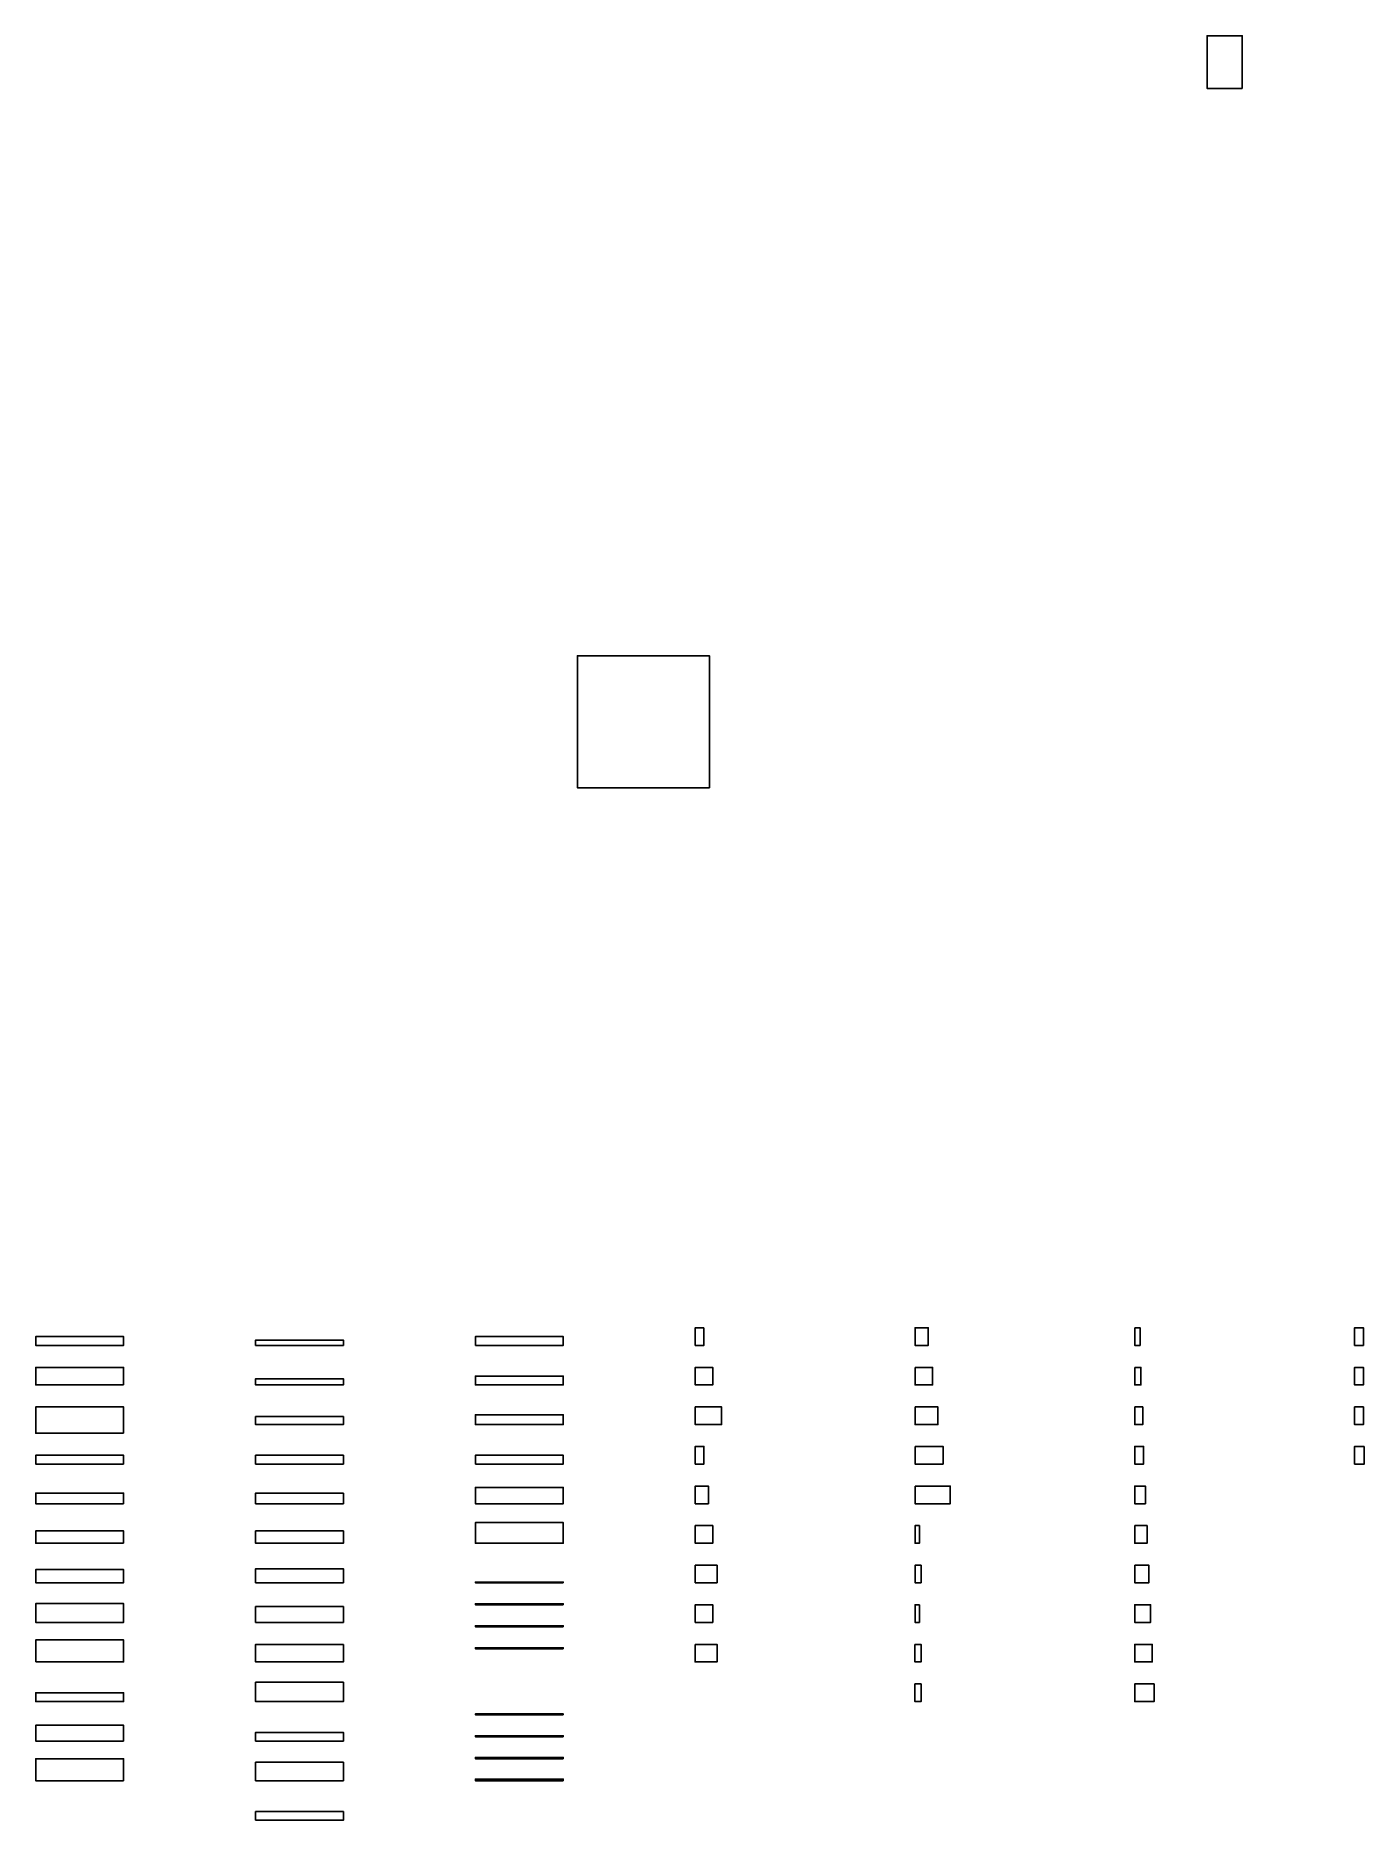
# Model space of a CAD drawing. Header units: metres. Extents: x 177 to 479, y -464 to -58.
import ezdxf

# ---------------------------------------------------------------- set-up
doc = ezdxf.new("R2010")
doc.units = ezdxf.units.M

msp = doc.modelspace()

# ---------------------------------------------------------------- linework, layer by layer
for p, q in [((443.43, -58.04), (451.43, -58.04)), ((443.43, -70.04), (443.43, -58.04)), ((451.43, -58.04), (451.43, -70.04)), ((451.43, -70.04), (443.43, -70.04)), ((328.99, -351.84), (326.99, -351.84)), ((326.99, -351.84), (326.99, -355.84)), ((328.99, -351.84), (328.99, -355.84)), ((379.99, -351.84), (376.99, -351.84)), ((376.99, -351.84), (376.99, -355.84)), ((379.99, -351.84), (379.99, -355.84)), ((428.19, -351.84), (426.99, -351.84)), ((426.99, -351.84), (426.99, -355.84)), ((428.19, -351.84), (428.19, -355.84)), ((478.99, -351.84), (476.99, -351.84)), ((476.99, -351.84), (476.99, -355.84)), ((478.99, -351.84), (478.99, -355.84)), ((176.99, -353.84), (196.99, -353.84)), ((176.99, -355.84), (176.99, -353.84)), ((196.99, -355.84), (176.99, -355.84)), ((196.99, -353.84), (196.99, -355.84)), ((226.99, -354.64), (246.99, -354.64)), ((226.99, -355.84), (226.99, -354.64)), ((246.99, -355.84), (226.99, -355.84)), ((246.99, -354.64), (246.99, -355.84)), ((276.99, -353.84), (296.99, -353.84)), ((276.99, -355.84), (276.99, -353.84)), ((296.99, -355.84), (276.99, -355.84)), ((296.99, -353.84), (296.99, -355.84)), ((326.99, -355.84), (328.99, -355.84)), ((376.99, -355.84), (379.99, -355.84)), ((426.99, -355.84), (428.19, -355.84)), ((476.99, -355.84), (478.99, -355.84)), ((176.99, -360.84), (196.99, -360.84)), ((176.99, -364.84), (176.99, -360.84)), ((196.99, -360.84), (196.99, -364.84)), ((326.99, -360.84), (330.99, -360.84)), ((326.99, -364.84), (326.99, -360.84)), ((330.99, -364.84), (330.99, -360.84)), ((376.99, -360.84), (380.99, -360.84)), ((376.99, -364.84), (376.99, -360.84)), ((380.99, -364.84), (380.99, -360.84)), ((426.99, -360.84), (428.39, -360.84)), ((426.99, -364.84), (426.99, -360.84)), ((428.39, -364.84), (428.39, -360.84)), ((476.99, -360.84), (478.99, -360.84)), ((476.99, -364.84), (476.99, -360.84)), ((478.99, -364.84), (478.99, -360.84)), ((196.99, -364.84), (176.99, -364.84)), ((226.99, -363.44), (246.99, -363.44)), ((226.99, -364.84), (226.99, -363.44)), ((246.99, -364.84), (226.99, -364.84)), ((246.99, -363.44), (246.99, -364.84)), ((276.99, -362.84), (296.99, -362.84)), ((276.99, -364.84), (276.99, -362.84)), ((296.99, -364.84), (276.99, -364.84)), ((296.99, -362.84), (296.99, -364.84)), ((330.99, -364.84), (326.99, -364.84)), ((380.99, -364.84), (376.99, -364.84)), ((428.39, -364.84), (426.99, -364.84)), ((478.99, -364.84), (476.99, -364.84)), ((176.99, -369.84), (196.99, -369.84)), ((176.99, -375.84), (176.99, -369.84)), ((196.99, -369.84), (196.99, -375.84)), ((226.99, -372.04), (246.99, -372.04)), ((226.99, -373.84), (226.99, -372.04)), ((246.99, -372.04), (246.99, -373.84)), ((276.99, -371.64), (296.99, -371.64)), ((276.99, -373.84), (276.99, -371.64)), ((296.99, -371.64), (296.99, -373.84)), ((326.99, -369.84), (332.99, -369.84)), ((326.99, -373.84), (326.99, -369.84)), ((332.99, -373.84), (332.99, -369.84)), ((376.99, -369.84), (382.19, -369.84)), ((376.99, -373.84), (376.99, -369.84)), ((382.19, -373.84), (382.19, -369.84)), ((426.99, -369.84), (428.79, -369.84)), ((426.99, -373.84), (426.99, -369.84)), ((428.79, -373.84), (428.79, -369.84)), ((476.99, -369.84), (478.99, -369.84)), ((476.99, -373.84), (476.99, -369.84)), ((478.99, -373.84), (478.99, -369.84)), ((196.99, -375.84), (176.99, -375.84)), ((246.99, -373.84), (226.99, -373.84)), ((296.99, -373.84), (276.99, -373.84)), ((332.99, -373.84), (326.99, -373.84)), ((382.19, -373.84), (376.99, -373.84)), ((428.79, -373.84), (426.99, -373.84)), ((478.99, -373.84), (476.99, -373.84)), ((176.99, -380.84), (196.99, -380.84)), ((176.99, -382.84), (176.99, -380.84)), ((196.99, -380.84), (196.99, -382.84)), ((226.99, -380.84), (246.99, -380.84)), ((226.99, -382.84), (226.99, -380.84)), ((246.99, -380.84), (246.99, -382.84)), ((276.99, -380.84), (296.99, -380.84)), ((276.99, -382.84), (276.99, -380.84)), ((296.99, -380.84), (296.99, -382.84)), ((326.99, -378.84), (328.99, -378.84)), ((326.99, -382.84), (326.99, -378.84)), ((328.99, -382.84), (328.99, -378.84)), ((376.99, -378.84), (383.39, -378.84)), ((376.99, -382.84), (376.99, -378.84)), ((383.39, -382.84), (383.39, -378.84)), ((426.99, -378.84), (428.99, -378.84)), ((426.99, -382.84), (426.99, -378.84)), ((428.99, -382.84), (428.99, -378.84)), ((476.99, -378.84), (479.19, -378.84)), ((476.99, -382.84), (476.99, -378.84)), ((479.19, -382.84), (479.19, -378.84)), ((196.99, -382.84), (176.99, -382.84)), ((246.99, -382.84), (226.99, -382.84)), ((296.99, -382.84), (276.99, -382.84)), ((328.99, -382.84), (326.99, -382.84)), ((383.39, -382.84), (376.99, -382.84)), ((428.99, -382.84), (426.99, -382.84)), ((479.19, -382.84), (476.99, -382.84)), ((176.99, -389.44), (196.99, -389.44)), ((176.99, -391.84), (176.99, -389.44)), ((196.99, -389.44), (196.99, -391.84)), ((226.99, -389.44), (246.99, -389.44)), ((226.99, -391.84), (226.99, -389.44)), ((246.99, -389.44), (246.99, -391.84)), ((276.99, -388.16), (296.99, -388.16)), ((276.99, -391.84), (276.99, -388.16)), ((296.99, -388.16), (296.99, -391.84)), ((326.99, -387.84), (329.99, -387.84)), ((326.99, -391.84), (326.99, -387.84)), ((329.99, -391.84), (329.99, -387.84)), ((376.99, -387.84), (384.99, -387.84)), ((376.99, -391.84), (376.99, -387.84)), ((384.99, -391.84), (384.99, -387.84)), ((426.99, -387.84), (429.39, -387.84)), ((426.99, -391.84), (426.99, -387.84)), ((429.39, -391.84), (429.39, -387.84)), ((196.99, -391.84), (176.99, -391.84)), ((246.99, -391.84), (226.99, -391.84)), ((296.99, -391.84), (276.99, -391.84)), ((329.99, -391.84), (326.99, -391.84)), ((384.99, -391.84), (376.99, -391.84)), ((429.39, -391.84), (426.99, -391.84)), ((276.99, -396.14), (296.99, -396.14)), ((276.99, -400.84), (276.99, -396.14)), ((296.99, -396.14), (296.99, -400.84)), ((330.99, -396.84), (326.99, -396.84)), ((326.99, -396.84), (326.99, -400.84)), ((330.99, -396.84), (330.99, -400.84)), ((377.99, -396.84), (376.99, -396.84)), ((376.99, -396.84), (376.99, -400.84)), ((377.99, -396.84), (377.99, -400.84)), ((429.79, -396.84), (426.99, -396.84)), ((426.99, -396.84), (426.99, -400.84)), ((429.79, -396.84), (429.79, -400.84)), ((176.99, -398.04), (196.99, -398.04)), ((176.99, -400.84), (176.99, -398.04)), ((196.99, -400.84), (176.99, -400.84)), ((196.99, -398.04), (196.99, -400.84)), ((226.99, -398.04), (246.99, -398.04)), ((226.99, -400.84), (226.99, -398.04)), ((246.99, -400.84), (226.99, -400.84)), ((246.99, -398.04), (246.99, -400.84)), ((296.99, -400.84), (276.99, -400.84)), ((326.99, -400.84), (330.99, -400.84)), ((376.99, -400.84), (377.99, -400.84)), ((426.99, -400.84), (429.79, -400.84)), ((176.99, -406.84), (196.99, -406.84)), ((176.99, -409.84), (176.99, -406.84)), ((196.99, -409.84), (176.99, -409.84)), ((196.99, -406.84), (196.99, -409.84)), ((226.99, -406.64), (246.99, -406.64)), ((226.99, -409.84), (226.99, -406.64)), ((246.99, -409.84), (226.99, -409.84)), ((246.99, -406.64), (246.99, -409.84)), ((276.99, -409.66), (296.99, -409.66)), ((276.99, -409.84), (276.99, -409.66)), ((296.99, -409.84), (276.99, -409.84)), ((296.99, -409.66), (296.99, -409.84)), ((326.99, -405.84), (331.99, -405.84)), ((326.99, -409.84), (326.99, -405.84)), ((331.99, -409.84), (326.99, -409.84)), ((331.99, -409.84), (331.99, -405.84)), ((376.99, -405.84), (378.39, -405.84)), ((376.99, -409.84), (376.99, -405.84)), ((378.39, -409.84), (376.99, -409.84)), ((378.39, -409.84), (378.39, -405.84)), ((426.99, -405.84), (430.19, -405.84)), ((426.99, -409.84), (426.99, -405.84)), ((430.19, -409.84), (426.99, -409.84)), ((430.19, -409.84), (430.19, -405.84)), ((176.99, -414.56), (196.99, -414.56)), ((176.99, -418.84), (176.99, -414.56)), ((196.99, -414.56), (196.99, -418.84)), ((226.99, -415.24), (246.99, -415.24)), ((226.99, -418.84), (226.99, -415.24)), ((246.99, -415.24), (246.99, -418.84)), ((276.99, -414.6), (296.99, -414.6)), ((276.99, -414.84), (276.99, -414.6)), ((296.99, -414.84), (276.99, -414.84)), ((296.99, -414.6), (296.99, -414.84)), ((326.99, -418.84), (326.99, -414.84)), ((326.99, -414.84), (330.99, -414.84)), ((330.99, -418.84), (330.99, -414.84)), ((376.99, -418.84), (376.99, -414.84)), ((376.99, -414.84), (377.99, -414.84)), ((377.99, -418.84), (377.99, -414.84)), ((426.99, -418.84), (426.99, -414.84)), ((426.99, -414.84), (430.59, -414.84)), ((430.59, -418.84), (430.59, -414.84)), ((196.99, -418.84), (176.99, -418.84)), ((246.99, -418.84), (226.99, -418.84)), ((276.99, -419.59), (296.99, -419.59)), ((276.99, -419.84), (276.99, -419.59)), ((296.99, -419.84), (276.99, -419.84)), ((296.99, -419.59), (296.99, -419.84)), ((330.99, -418.84), (326.99, -418.84)), ((377.99, -418.84), (376.99, -418.84)), ((430.59, -418.84), (426.99, -418.84)), ((176.99, -422.84), (196.99, -422.84)), ((176.99, -427.84), (176.99, -422.84)), ((196.99, -422.84), (196.99, -427.84)), ((226.99, -423.84), (246.99, -423.84)), ((226.99, -427.84), (226.99, -423.84)), ((246.99, -423.84), (246.99, -427.84)), ((276.99, -424.59), (296.99, -424.59)), ((276.99, -424.84), (276.99, -424.59)), ((296.99, -424.84), (276.99, -424.84)), ((296.99, -424.59), (296.99, -424.84)), ((326.97, -423.84), (331.97, -423.84)), ((326.97, -427.84), (326.97, -423.84)), ((331.97, -427.84), (331.97, -423.84)), ((376.97, -423.84), (378.37, -423.84)), ((376.97, -427.84), (376.97, -423.84)), ((378.37, -427.84), (378.37, -423.84)), ((426.97, -423.84), (430.97, -423.84)), ((426.97, -427.84), (426.97, -423.84)), ((430.97, -427.84), (430.97, -423.84)), ((196.99, -427.84), (176.99, -427.84)), ((246.99, -427.84), (226.99, -427.84)), ((331.97, -427.84), (326.97, -427.84)), ((378.37, -427.84), (376.97, -427.84)), ((430.97, -427.84), (426.97, -427.84)), ((226.99, -432.44), (246.99, -432.44)), ((226.99, -436.84), (226.99, -432.44)), ((246.99, -432.44), (246.99, -436.84)), ((376.97, -432.84), (378.37, -432.84)), ((376.97, -436.84), (376.97, -432.84)), ((378.37, -436.84), (378.37, -432.84)), ((426.97, -432.84), (431.37, -432.84)), ((426.97, -436.84), (426.97, -432.84)), ((431.37, -436.84), (431.37, -432.84)), ((176.99, -434.84), (196.99, -434.84)), ((176.99, -436.84), (176.99, -434.84)), ((196.99, -436.84), (176.99, -436.84)), ((196.99, -434.84), (196.99, -436.84)), ((246.99, -436.84), (226.99, -436.84)), ((378.37, -436.84), (376.97, -436.84)), ((431.37, -436.84), (426.97, -436.84)), ((176.99, -442.24), (196.99, -442.24)), ((176.99, -445.84), (176.99, -442.24)), ((196.99, -442.24), (196.99, -445.84)), ((276.99, -439.64), (296.99, -439.64)), ((276.99, -439.84), (276.99, -439.64)), ((296.99, -439.84), (276.99, -439.84)), ((296.99, -439.64), (296.99, -439.84)), ((196.99, -445.84), (176.99, -445.84)), ((226.99, -443.84), (246.99, -443.84)), ((226.99, -445.84), (226.99, -443.84)), ((246.99, -445.84), (226.99, -445.84)), ((246.99, -443.84), (246.99, -445.84)), ((276.99, -444.6), (296.99, -444.6)), ((276.99, -444.84), (276.99, -444.6)), ((296.99, -444.84), (276.99, -444.84)), ((296.99, -444.6), (296.99, -444.84)), ((176.99, -449.84), (196.99, -449.84)), ((176.99, -454.84), (176.99, -449.84)), ((196.99, -449.84), (196.99, -454.84)), ((276.99, -449.54), (296.99, -449.54)), ((276.99, -449.84), (276.99, -449.54)), ((296.99, -449.84), (276.99, -449.84)), ((296.99, -449.54), (296.99, -449.84)), ((226.99, -450.64), (246.99, -450.64)), ((226.99, -454.84), (226.99, -450.64)), ((246.99, -450.64), (246.99, -454.84)), ((276.99, -454.48), (296.99, -454.48)), ((276.99, -454.84), (276.99, -454.48)), ((296.99, -454.48), (296.99, -454.84)), ((196.99, -454.84), (176.99, -454.84)), ((246.99, -454.84), (226.99, -454.84)), ((296.99, -454.84), (276.99, -454.84)), ((226.99, -461.84), (246.99, -461.84)), ((226.99, -463.84), (226.99, -461.84)), ((246.99, -461.84), (246.99, -463.84)), ((246.99, -463.84), (226.99, -463.84))]:
    msp.add_line(p, q)
for points in [[(451.43, -70.04), (451.43, -64.44), (451.43, -58.04), (447.69, -58.04), (443.43, -58.04), (443.43, -63.64), (443.43, -70.04), (447.16, -70.04)], [(330.22, -229.04), (330.22, -209.04), (330.22, -199.04), (310.22, -199.04), (300.22, -199.04), (300.22, -219.04), (300.22, -229.04), (320.22, -229.04)], [(328.99, -351.84), (328.36, -351.84), (326.99, -351.84), (326.99, -353.09), (326.99, -355.84), (327.61, -355.84), (328.99, -355.84), (328.99, -354.59)], [(378.9, -351.84), (376.99, -351.84), (376.99, -353.29), (376.99, -355.84), (378.07, -355.84), (379.99, -355.84), (379.99, -354.39), (379.99, -351.84)], [(426.99, -351.84), (426.99, -352.93), (426.99, -355.84), (427.31, -355.84), (428.19, -355.84), (428.19, -354.75), (428.19, -351.84), (427.86, -351.84)], [(478.99, -354.59), (478.99, -351.84), (478.36, -351.84), (476.99, -351.84), (476.99, -353.09), (476.99, -355.84), (477.61, -355.84), (478.99, -355.84)], [(186.32, -355.84), (196.99, -355.84), (196.99, -354.91), (196.99, -353.84), (187.65, -353.84), (176.99, -353.84), (176.99, -354.77), (176.99, -355.84)], [(246.99, -355.28), (246.99, -354.64), (237.65, -354.64), (226.99, -354.64), (226.99, -355.2), (226.99, -355.84), (236.32, -355.84), (246.99, -355.84)], [(276.99, -355.84), (286.32, -355.84), (296.99, -355.84), (296.99, -354.91), (296.99, -353.84), (287.65, -353.84), (276.99, -353.84), (276.99, -354.77)], [(196.99, -364.84), (196.99, -362.97), (196.99, -360.84), (187.65, -360.84), (176.99, -360.84), (176.99, -362.71), (176.99, -364.84), (186.32, -364.84)], [(329.34, -360.84), (326.99, -360.84), (326.99, -363.19), (326.99, -364.84), (328.63, -364.84), (330.99, -364.84), (330.99, -362.49), (330.99, -360.84)], [(376.99, -360.84), (376.99, -363.19), (376.99, -364.84), (378.63, -364.84), (380.99, -364.84), (380.99, -362.49), (380.99, -360.84), (379.34, -360.84)], [(426.99, -360.84), (426.99, -363.71), (426.99, -364.84), (427.38, -364.84), (428.39, -364.84), (428.39, -361.97), (428.39, -360.84), (427.99, -360.84)], [(478.99, -362.09), (478.99, -360.84), (478.36, -360.84), (476.99, -360.84), (476.99, -363.59), (476.99, -364.84), (477.61, -364.84), (478.99, -364.84)], [(246.99, -364.19), (246.99, -363.44), (237.65, -363.44), (226.99, -363.44), (226.99, -364.09), (226.99, -364.84), (236.32, -364.84), (246.99, -364.84)], [(286.32, -364.84), (296.99, -364.84), (296.99, -363.91), (296.99, -362.84), (287.65, -362.84), (276.99, -362.84), (276.99, -363.77), (276.99, -364.84)], [(196.99, -375.84), (196.99, -373.04), (196.99, -369.84), (187.65, -369.84), (176.99, -369.84), (176.99, -372.64), (176.99, -375.84), (186.32, -375.84)], [(246.99, -373), (246.99, -372.04), (237.65, -372.04), (226.99, -372.04), (226.99, -372.88), (226.99, -373.84), (236.32, -373.84), (246.99, -373.84)], [(286.32, -373.84), (296.99, -373.84), (296.99, -372.81), (296.99, -371.64), (287.65, -371.64), (276.99, -371.64), (276.99, -372.67), (276.99, -373.84)], [(329.92, -369.84), (326.99, -369.84), (326.99, -371.79), (326.99, -373.84), (330.05, -373.84), (332.99, -373.84), (332.99, -371.89), (332.99, -369.84)], [(376.99, -369.84), (376.99, -371.95), (376.99, -373.84), (379.44, -373.84), (382.19, -373.84), (382.19, -371.73), (382.19, -369.84), (379.74, -369.84)], [(426.99, -369.84), (426.99, -372.63), (426.99, -373.84), (427.53, -373.84), (428.79, -373.84), (428.79, -371.05), (428.79, -369.84), (428.24, -369.84)], [(478.99, -369.84), (478.36, -369.84), (476.99, -369.84), (476.99, -372.59), (476.99, -373.84), (477.61, -373.84), (478.99, -373.84), (478.99, -371.09)], [(196.99, -382.84), (196.99, -381.91), (196.99, -380.84), (187.65, -380.84), (176.99, -380.84), (176.99, -381.77), (176.99, -382.84), (186.32, -382.84)], [(246.99, -380.84), (237.65, -380.84), (226.99, -380.84), (226.99, -381.77), (226.99, -382.84), (236.32, -382.84), (246.99, -382.84), (246.99, -381.91)], [(276.99, -382.84), (286.32, -382.84), (296.99, -382.84), (296.99, -381.91), (296.99, -380.84), (287.65, -380.84), (276.99, -380.84), (276.99, -381.77)], [(328.36, -378.84), (326.99, -378.84), (326.99, -381.59), (326.99, -382.84), (327.61, -382.84), (328.99, -382.84), (328.99, -380.09), (328.99, -378.84)], [(376.99, -378.84), (376.99, -380.71), (376.99, -382.84), (380.39, -382.84), (383.39, -382.84), (383.39, -380.97), (383.39, -378.84), (379.99, -378.84)], [(426.99, -381.59), (426.99, -382.84), (427.61, -382.84), (428.99, -382.84), (428.99, -380.09), (428.99, -378.84), (428.36, -378.84), (426.99, -378.84)], [(479.19, -378.84), (478.48, -378.84), (476.99, -378.84), (476.99, -381.55), (476.99, -382.84), (477.69, -382.84), (479.19, -382.84), (479.19, -380.13)], [(196.99, -391.84), (196.99, -390.72), (196.99, -389.44), (187.65, -389.44), (176.99, -389.44), (176.99, -390.56), (176.99, -391.84), (186.32, -391.84)], [(246.99, -389.44), (237.65, -389.44), (226.99, -389.44), (226.99, -390.56), (226.99, -391.84), (236.32, -391.84), (246.99, -391.84), (246.99, -390.72)], [(286.32, -391.84), (296.99, -391.84), (296.99, -390.12), (296.99, -388.16), (287.65, -388.16), (276.99, -388.16), (276.99, -389.88), (276.99, -391.84)], [(328.9, -387.84), (326.99, -387.84), (326.99, -390.39), (326.99, -391.84), (328.07, -391.84), (329.99, -391.84), (329.99, -389.29), (329.99, -387.84)], [(376.99, -387.84), (376.99, -389.39), (376.99, -391.84), (381.88, -391.84), (384.99, -391.84), (384.99, -390.29), (384.99, -387.84), (380.1, -387.84)], [(426.99, -390.51), (426.99, -391.84), (427.78, -391.84), (429.39, -391.84), (429.39, -389.17), (429.39, -387.84), (428.59, -387.84), (426.99, -387.84)], [(286.32, -400.84), (296.99, -400.84), (296.99, -398.65), (296.99, -396.14), (287.65, -396.14), (276.99, -396.14), (276.99, -398.33), (276.99, -400.84)], [(329.34, -396.84), (326.99, -396.84), (326.99, -398.49), (326.99, -400.84), (328.63, -400.84), (330.99, -400.84), (330.99, -399.19), (330.99, -396.84)], [(377.73, -396.84), (376.99, -396.84), (376.99, -397.89), (376.99, -400.84), (377.25, -400.84), (377.99, -400.84), (377.99, -399.79), (377.99, -396.84)], [(426.99, -396.84), (426.99, -398.25), (426.99, -400.84), (427.97, -400.84), (429.79, -400.84), (429.79, -399.43), (429.79, -396.84), (428.8, -396.84)], [(196.99, -400.84), (196.99, -399.53), (196.99, -398.04), (187.65, -398.04), (176.99, -398.04), (176.99, -399.35), (176.99, -400.84), (186.32, -400.84)], [(246.99, -399.53), (246.99, -398.04), (237.65, -398.04), (226.99, -398.04), (226.99, -399.35), (226.99, -400.84), (236.32, -400.84), (246.99, -400.84)], [(196.99, -408.44), (196.99, -406.84), (187.65, -406.84), (176.99, -406.84), (176.99, -408.24), (176.99, -409.84), (186.32, -409.84), (196.99, -409.84)], [(246.99, -408.35), (246.99, -406.64), (237.65, -406.64), (226.99, -406.64), (226.99, -408.13), (226.99, -409.84), (236.32, -409.84), (246.99, -409.84)], [(296.99, -409.84), (296.99, -409.76), (296.99, -409.66), (287.65, -409.66), (276.99, -409.66), (276.99, -409.74), (276.99, -409.84), (286.32, -409.84)], [(329.68, -405.84), (326.99, -405.84), (326.99, -407.99), (326.99, -409.84), (329.29, -409.84), (331.99, -409.84), (331.99, -407.69), (331.99, -405.84)], [(377.99, -405.84), (376.99, -405.84), (376.99, -408.71), (376.99, -409.84), (377.38, -409.84), (378.39, -409.84), (378.39, -406.97), (378.39, -405.84)], [(426.99, -405.84), (426.99, -408.35), (426.99, -409.84), (428.18, -409.84), (430.19, -409.84), (430.19, -407.33), (430.19, -405.84), (429, -405.84)], [(196.99, -416.84), (196.99, -414.56), (187.65, -414.56), (176.99, -414.56), (176.99, -416.56), (176.99, -418.84), (186.32, -418.84), (196.99, -418.84)], [(246.99, -417.16), (246.99, -415.24), (237.65, -415.24), (226.99, -415.24), (226.99, -416.92), (226.99, -418.84), (236.32, -418.84), (246.99, -418.84)], [(296.99, -414.84), (296.99, -414.73), (296.99, -414.6), (287.65, -414.6), (276.99, -414.6), (276.99, -414.71), (276.99, -414.84), (286.32, -414.84)], [(329.34, -414.84), (326.99, -414.84), (326.99, -416.49), (326.99, -418.84), (328.63, -418.84), (330.99, -418.84), (330.99, -417.19), (330.99, -414.84)], [(377.99, -414.84), (377.73, -414.84), (376.99, -414.84), (376.99, -415.89), (376.99, -418.84), (377.25, -418.84), (377.99, -418.84), (377.99, -417.79)], [(429.18, -414.84), (426.99, -414.84), (426.99, -416.41), (426.99, -418.84), (428.4, -418.84), (430.59, -418.84), (430.59, -417.27), (430.59, -414.84)], [(296.99, -419.84), (296.99, -419.72), (296.99, -419.59), (287.65, -419.59), (276.99, -419.59), (276.99, -419.71), (276.99, -419.84), (286.32, -419.84)], [(176.99, -427.84), (186.32, -427.84), (196.99, -427.84), (196.99, -425.51), (196.99, -422.84), (187.65, -422.84), (176.99, -422.84), (176.99, -425.17)], [(246.99, -423.84), (237.65, -423.84), (226.99, -423.84), (226.99, -425.71), (226.99, -427.84), (236.32, -427.84), (246.99, -427.84), (246.99, -425.97)], [(296.99, -424.84), (296.99, -424.72), (296.99, -424.59), (287.65, -424.59), (276.99, -424.59), (276.99, -424.71), (276.99, -424.84), (286.32, -424.84)], [(326.97, -423.84), (326.97, -425.99), (326.97, -427.84), (329.27, -427.84), (331.97, -427.84), (331.97, -425.69), (331.97, -423.84), (329.66, -423.84)], [(376.97, -423.84), (376.97, -426.71), (376.97, -427.84), (377.36, -427.84), (378.37, -427.84), (378.37, -424.97), (378.37, -423.84), (377.97, -423.84)], [(426.97, -426.19), (426.97, -427.84), (428.61, -427.84), (430.97, -427.84), (430.97, -425.49), (430.97, -423.84), (429.32, -423.84), (426.97, -423.84)], [(246.99, -432.44), (237.65, -432.44), (226.99, -432.44), (226.99, -434.49), (226.99, -436.84), (236.32, -436.84), (246.99, -436.84), (246.99, -434.79)], [(376.97, -432.84), (376.97, -435.71), (376.97, -436.84), (377.36, -436.84), (378.37, -436.84), (378.37, -433.97), (378.37, -432.84), (377.97, -432.84)], [(426.97, -435.11), (426.97, -436.84), (428.87, -436.84), (431.37, -436.84), (431.37, -434.57), (431.37, -432.84), (429.47, -432.84), (426.97, -432.84)], [(186.32, -436.84), (196.99, -436.84), (196.99, -435.91), (196.99, -434.84), (187.65, -434.84), (176.99, -434.84), (176.99, -435.77), (176.99, -436.84)], [(196.99, -445.84), (196.99, -444.16), (196.99, -442.24), (187.65, -442.24), (176.99, -442.24), (176.99, -443.92), (176.99, -445.84), (186.32, -445.84)], [(296.99, -439.84), (296.99, -439.75), (296.99, -439.64), (287.65, -439.64), (276.99, -439.64), (276.99, -439.73), (276.99, -439.84), (286.32, -439.84)], [(236.32, -445.84), (246.99, -445.84), (246.99, -444.91), (246.99, -443.84), (237.65, -443.84), (226.99, -443.84), (226.99, -444.77), (226.99, -445.84)], [(296.99, -444.84), (296.99, -444.73), (296.99, -444.6), (287.65, -444.6), (276.99, -444.6), (276.99, -444.71), (276.99, -444.84), (286.32, -444.84)], [(196.99, -454.84), (196.99, -452.51), (196.99, -449.84), (187.65, -449.84), (176.99, -449.84), (176.99, -452.17), (176.99, -454.84), (186.32, -454.84)], [(296.99, -449.84), (296.99, -449.7), (296.99, -449.54), (287.65, -449.54), (276.99, -449.54), (276.99, -449.68), (276.99, -449.84), (286.32, -449.84)], [(236.32, -454.84), (246.99, -454.84), (246.99, -452.88), (246.99, -450.64), (237.65, -450.64), (226.99, -450.64), (226.99, -452.6), (226.99, -454.84)], [(296.99, -454.84), (296.99, -454.67), (296.99, -454.48), (287.65, -454.48), (276.99, -454.48), (276.99, -454.65), (276.99, -454.84), (286.32, -454.84)], [(226.99, -463.84), (236.32, -463.84), (246.99, -463.84), (246.99, -462.91), (246.99, -461.84), (237.65, -461.84), (226.99, -461.84), (226.99, -462.77)]]:
    msp.add_lwpolyline(points, close=True)

doc.saveas('drawing.dxf')
